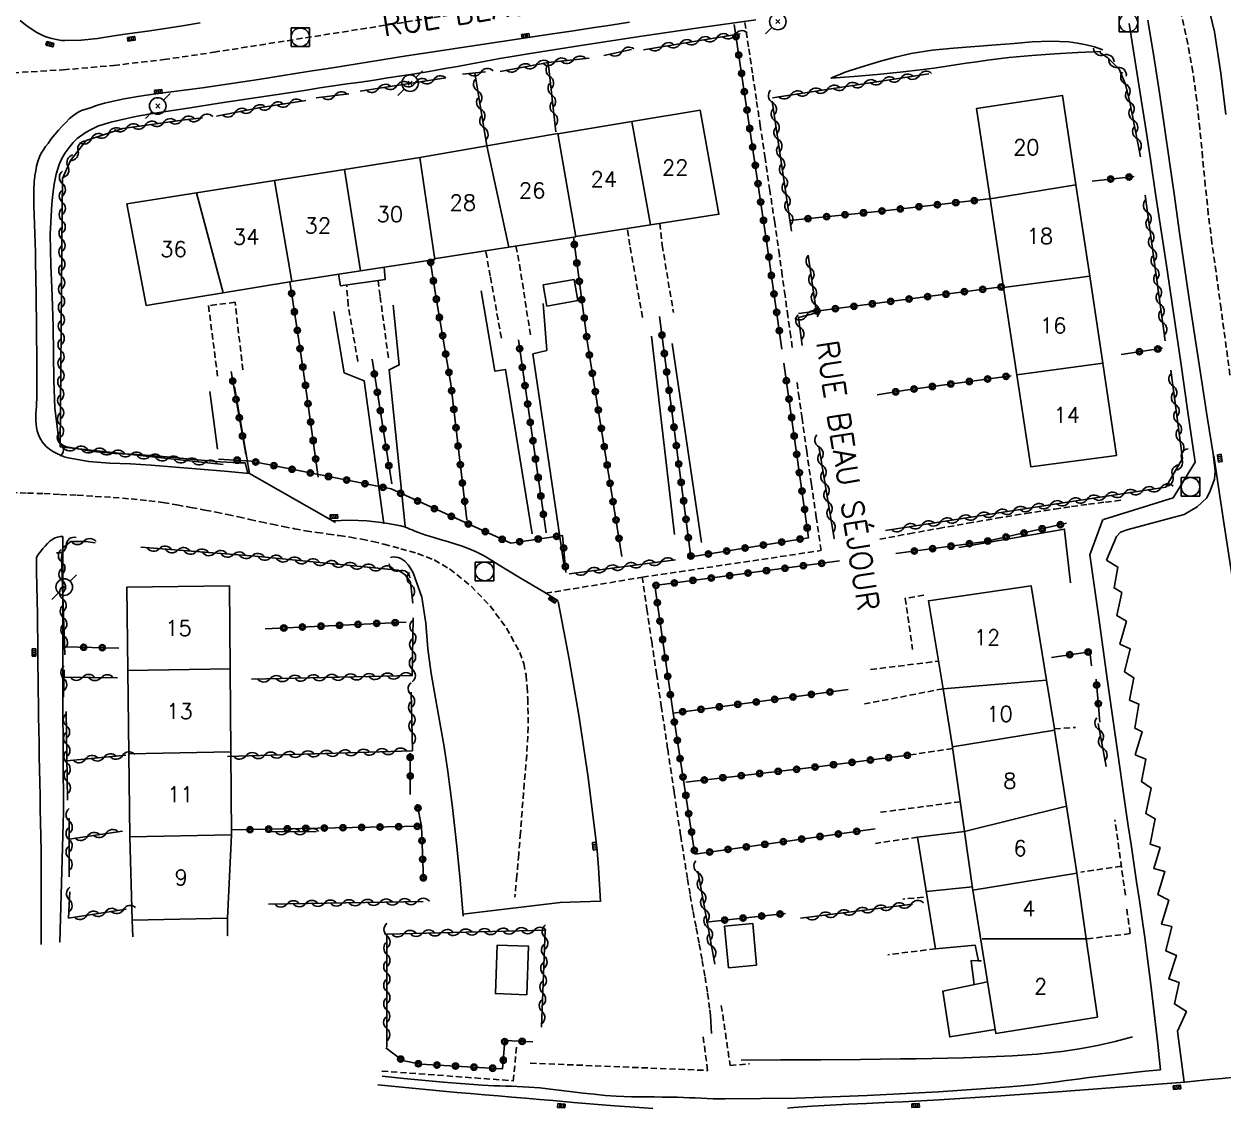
# Model space of a CAD drawing. Header units: millimetres. Extents: x 137000 to 138002, y 152999 to 154002.
# Drawn here: x 137753.2 to 137850, y 153848.6 to 153936.1 of the extents above; entities that cross this region are included whole.
import ezdxf
from ezdxf.enums import TextEntityAlignment as Align

# ---------------------------------------------------------------- set-up
doc = ezdxf.new("R2010")
doc.units = ezdxf.units.MM
doc.linetypes.add('DASHED', pattern=[0.75, 0.5, -0.25])
doc.layers.get('0').update_dxf_attribs({"linetype": 'CONTINUOUS'})
for name, color, linetype in [('W0001', 6, 'DASHED'), ('W0006', 2, 'CONTINUOUS'), ('W0008', 7, 'CONTINUOUS'), ('W0014', 7, 'CONTINUOUS'), ('W0017', 7, 'CONTINUOUS'), ('W0070', 7, 'DASHED'), ('W0101', 7, 'CONTINUOUS'), ('W0104', 1, 'CONTINUOUS'), ('W0112', 1, 'DASHED'), ('W0211', 2, 'CONTINUOUS'), ('W0214', 2, 'CONTINUOUS'), ('W0300', 7, 'CONTINUOUS'), ('W0310', 3, 'CONTINUOUS'), ('W0323', 7, 'CONTINUOUS'), ('W0401', 7, 'CONTINUOUS'), ('W0420', 7, 'CONTINUOUS'), ('W0473', 7, 'CONTINUOUS'), ('W0989', 7, 'CONTINUOUS'), ('W0991', 7, 'CONTINUOUS'), ('W1102', 7, 'CONTINUOUS')]:
    doc.layers.add(name, color=color, linetype=linetype)
doc.styles.get("Standard").update_dxf_attribs({"font": 'romans.shx', "width": 0.85})

# ---------------------------------------------------------------- blocks, each defined once
blk = doc.blocks.new('T473')
for p, q in [((0.500001, 0.500001), (1.000002, 1.000002)), ((-0.166667, 0.166667), (0.166667, -0.166667)), ((-0.166667, -0.166667), (0.166667, 0.166667)), ((-1.000002, -1.000002), (-0.500001, -0.500001))]:
    blk.add_line(p, q)
blk.add_ellipse((0, 0), major_axis=(0.471405, 0.471405), ratio=1, start_param=5.497787144, end_param=11.780972451)
blk = doc.blocks.new('T401')
for p, q in [((-0.3, 0.3), (0, 0.3)), ((-0.3, -0.25), (-0.3, 0.3)), ((-0.3, 0.15), (0, 0.15)), ((-0.3, 0), (0, 0)), ((0, 0.3), (0, -0.25)), ((-0.3, -0.15), (0, -0.15)), ((-0.3, -0.25), (-0.3, -0.3)), ((-0.3, -0.3), (0, -0.3)), ((0, -0.3), (0, -0.25))]:
    blk.add_line(p, q)
blk = doc.blocks.new('T420')
for p, q in [((0.75, 0.75), (-0.75, 0.75)), ((-0.75, 0.75), (-0.75, -0.75)), ((0.75, 0.75), (0.75, -0.75)), ((0.75, -0.75), (-0.75, -0.75))]:
    blk.add_line(p, q)
blk.add_ellipse((0, 0), major_axis=(-0.53, 0.53), ratio=1, start_param=3.926991, end_param=10.210176)
blk = doc.blocks.new('t310o')
at = {"color": 0, "linetype": 'Continuous'}
for centre, start, end in [((-0.5, 0.375), 216.8699, 323.1304), ((0.5, -0.375), 36.8699, 143.1303)]:
    blk.add_arc(centre, 0.625, start, end, dxfattribs=at)
blk = doc.blocks.new('t323o')
at = {"color": 0, "linetype": 'Continuous'}
for radius in [0.25, 0.15]:
    blk.add_circle((0, 0), radius, dxfattribs=at)

msp = doc.modelspace()

# ---------------------------------------------------------------- linework, layer by layer
at = {"layer": 'W0001'}
for points in [[(137752.264, 153932.173), (137756.339, 153932.411), (137760.406, 153932.767), (137764.461, 153933.24), (137768.501, 153933.83), (137791.491, 153937.458), (137792.052, 153937.471), (137792.609, 153937.53), (137793.161, 153937.619), (137793.709, 153937.723), (137794.258, 153937.826), (137794.811, 153937.912), (137795.37, 153937.966), (137795.932, 153937.972), (137808.735, 153940.395)], [(137850.564, 153907.763), (137849.846, 153913.112), (137849.112, 153918.454), (137848.816, 153920.744), (137848.573, 153923.041), (137848.356, 153925.339), (137848.137, 153927.637), (137847.885, 153929.94), (137847.57, 153932.237), (137847.166, 153934.522), (137846.648, 153936.784)], [(137752.11, 153898.274), (137753.451, 153898.238), (137754.792, 153898.19), (137756.133, 153898.13), (137757.473, 153898.058), (137758.921, 153897.974), (137760.368, 153897.883), (137761.815, 153897.77), (137763.258, 153897.619), (137764.396, 153897.464), (137765.529, 153897.28), (137766.658, 153897.078), (137767.786, 153896.868), (137768.693, 153896.692), (137769.598, 153896.506), (137770.501, 153896.313), (137771.403, 153896.116), (137772.305, 153895.918), (137773.208, 153895.724), (137774.113, 153895.536), (137775.019, 153895.357), (137775.92, 153895.197), (137776.825, 153895.057), (137777.731, 153894.929), (137778.637, 153894.802), (137779.543, 153894.666), (137780.447, 153894.511), (137781.347, 153894.327), (137782.238, 153894.107), (137783.593, 153893.747), (137784.958, 153893.355), (137786.296, 153892.838), (137787.54, 153892.12), (137789.273, 153890.725), (137790.818, 153889.122), (137792.141, 153887.33), (137793.215, 153885.377), (137793.538, 153884.471), (137793.714, 153883.528), (137793.8, 153882.582), (137793.856, 153881.646), (137793.893, 153879.361), (137793.769, 153877.078), (137793.572, 153874.805), (137793.392, 153872.538), (137793.268, 153870.803), (137793.129, 153869.069), (137792.976, 153867.336), (137792.808, 153865.604)]]:
    msp.add_lwpolyline(points, dxfattribs=at)
at = {"layer": 'W0006'}
msp.add_lwpolyline([(137846.876, 153850.675), (137846.334, 153854.774), (137847.052, 153856.384), (137846.071, 153856.983), (137846.449, 153858.727), (137845.625, 153859), (137846.242, 153860.904), (137845.393, 153861.265), (137845.869, 153863.235), (137845.041, 153863.422), (137845.63, 153865.357), (137844.73, 153865.836), (137845.315, 153867.684), (137844.403, 153867.933), (137844.922, 153869.611), (137844.127, 153869.883), (137844.521, 153871.944), (137843.762, 153872.358), (137844.199, 153874.416), (137843.417, 153874.947), (137843.769, 153876.75), (137842.92, 153877.111), (137843.477, 153878.961), (137842.885, 153879.251), (137843.215, 153881.199), (137842.451, 153881.527), (137842.803, 153883.329), (137842.047, 153883.801), (137842.517, 153885.656), (137841.67, 153886.045), (137842.198, 153887.897), (137841.44, 153888.34), (137841.824, 153890.199), (137841.207, 153890.577), (137841.495, 153892.267), (137840.6, 153892.833), (137841.39, 153894.728), (137841.726, 153895.087), (137842.343, 153895.287), (137846.855, 153896.506), (137847.926, 153897.116), (137848.686, 153897.857), (137848.975, 153898.421), (137849.311, 153899.357), (137849.374, 153900.019), (137849.203, 153901.405)], dxfattribs=at)
at = {"layer": 'W0008'}
for points in [[(137849.257, 153901.24), (137849.996, 153896.362), (137850.737, 153891.484)], [(137771.384, 153899.82), (137778.338, 153895.861)], [(137778.091, 153896.002), (137779.48, 153896.044), (137780.869, 153895.987), (137782.25, 153895.833), (137783.617, 153895.58), (137783.801, 153895.533), (137783.983, 153895.474), (137784.161, 153895.407), (137784.336, 153895.334), (137784.509, 153895.259), (137784.683, 153895.185), (137784.858, 153895.113), (137785.035, 153895.046), (137785.616, 153894.849), (137786.202, 153894.666), (137786.79, 153894.491), (137787.379, 153894.318), (137787.967, 153894.137), (137788.551, 153893.943), (137789.128, 153893.728), (137789.695, 153893.487), (137790.334, 153893.162), (137790.95, 153892.793), (137791.555, 153892.409), (137792.163, 153892.034), (137793.202, 153891.415), (137794.24, 153890.794), (137795.277, 153890.171), (137796.313, 153889.546)], [(137788.63, 153864.082), (137788.39, 153867.009), (137788.104, 153869.931), (137787.771, 153872.849), (137787.393, 153875.761), (137787.094, 153877.742), (137786.754, 153879.717), (137786.398, 153881.689), (137786.047, 153883.661), (137785.793, 153885.672), (137785.619, 153887.741), (137785.293, 153889.82), (137784.605, 153891.796), (137784.421, 153892.133), (137784.196, 153892.448), (137783.921, 153892.726), (137783.594, 153892.946), (137783.396, 153893.028), (137783.187, 153893.073), (137782.973, 153893.079), (137782.761, 153893.046)], [(137796.311, 153889.488), (137797.205, 153884.825), (137798.003, 153880.145), (137798.703, 153875.449), (137799.305, 153870.739), (137799.451, 153869.372), (137799.569, 153868.002), (137799.658, 153866.63), (137799.719, 153865.256)], [(137799.72, 153865.285), (137796.478, 153865.165), (137788.615, 153864.226)], [(137850.923, 153851.065), (137849.924, 153850.968), (137848.925, 153850.872), (137847.925, 153850.775), (137846.926, 153850.679)]]:
    msp.add_lwpolyline(points, dxfattribs=at)
at = {"layer": 'W0014'}
for points in [[(137850.24, 153928.816), (137849.83, 153932.145), (137849.312, 153935.469), (137848.53, 153938.737)], [(137767.401, 153936.197), (137765.986, 153935.969), (137764.569, 153935.75), (137763.151, 153935.54), (137761.731, 153935.345), (137760.427, 153935.156), (137759.118, 153934.957), (137757.798, 153934.809), (137756.471, 153934.774), (137756.202, 153934.792), (137755.936, 153934.83), (137755.672, 153934.883), (137755.411, 153934.944), (137755.23, 153934.991), (137755.05, 153935.044), (137754.873, 153935.107), (137754.701, 153935.182), (137754.212, 153935.439), (137753.74, 153935.727), (137753.287, 153936.044), (137752.855, 153936.389)], [(137771.35, 153899.829), (137769.372, 153899.995), (137767.394, 153900.161), (137765.416, 153900.329), (137763.438, 153900.498), (137761.769, 153900.598), (137760.085, 153900.658), (137758.398, 153900.784), (137756.735, 153901.08), (137756.425, 153901.171), (137756.123, 153901.286), (137755.83, 153901.422), (137755.546, 153901.574), (137755.39, 153901.668), (137755.239, 153901.77), (137755.095, 153901.883), (137754.961, 153902.008), (137754.804, 153902.178), (137754.66, 153902.359), (137754.531, 153902.553), (137754.422, 153902.758), (137754.321, 153903.012), (137754.247, 153903.275), (137754.194, 153903.543), (137754.158, 153903.812), (137754.136, 153904.098), (137754.13, 153904.384), (137754.137, 153904.67), (137754.153, 153904.955), (137754.174, 153905.239), (137754.193, 153905.523), (137754.209, 153905.807), (137754.216, 153906.092), (137754.22, 153908.803), (137754.195, 153911.513), (137754.154, 153914.223), (137754.11, 153916.933), (137754.093, 153917.689), (137754.069, 153918.444), (137754.04, 153919.199), (137754.011, 153919.954), (137753.986, 153920.71), (137753.97, 153921.466), (137753.967, 153922.223), (137753.981, 153922.979), (137753.985, 153923.091), (137753.99, 153923.203), (137753.996, 153923.314), (137754.004, 153923.426), (137754.013, 153923.538), (137754.025, 153923.649), (137754.039, 153923.76), (137754.055, 153923.871), (137754.119, 153924.254), (137754.192, 153924.637), (137754.288, 153925.016), (137754.421, 153925.384), (137754.565, 153925.675), (137754.737, 153925.951), (137754.923, 153926.215), (137755.112, 153926.475), (137755.38, 153926.836), (137755.657, 153927.189), (137755.947, 153927.532), (137756.252, 153927.862), (137756.552, 153928.171), (137756.861, 153928.474), (137757.192, 153928.757), (137757.552, 153929.002), (137757.806, 153929.127), (137758.074, 153929.222), (137758.345, 153929.3), (137758.612, 153929.382), (137758.961, 153929.496), (137759.311, 153929.609), (137759.663, 153929.712), (137760.02, 153929.801), (137761.273, 153930.06), (137762.532, 153930.282), (137763.796, 153930.476), (137765.063, 153930.648), (137766.329, 153930.81), (137767.596, 153930.972), (137768.862, 153931.142), (137770.125, 153931.327), (137772.116, 153931.637), (137774.106, 153931.951), (137776.096, 153932.267), (137778.086, 153932.585), (137780.076, 153932.903), (137782.066, 153933.219), (137784.056, 153933.532), (137786.047, 153933.841), (137787.295, 153934.032), (137788.543, 153934.221), (137789.791, 153934.408), (137791.04, 153934.594), (137792.289, 153934.78), (137793.537, 153934.966), (137794.786, 153935.153), (137796.034, 153935.341), (137797.542, 153935.567), (137799.05, 153935.792), (137800.557, 153936.021), (137802.063, 153936.262)], [(137812.273, 153936.455), (137807.673, 153935.812), (137803.078, 153935.139), (137798.487, 153934.438), (137793.9, 153933.707), (137792.754, 153933.516), (137791.609, 153933.316), (137790.466, 153933.111), (137789.322, 153932.903), (137788.179, 153932.695), (137787.036, 153932.49), (137785.891, 153932.29), (137784.745, 153932.099), (137783.651, 153931.924), (137782.556, 153931.755), (137781.46, 153931.591), (137780.364, 153931.43), (137779.268, 153931.27), (137778.172, 153931.11), (137777.076, 153930.948), (137775.98, 153930.784), (137773.635, 153930.43), (137771.289, 153930.077), (137768.944, 153929.718), (137766.602, 153929.345), (137765.171, 153929.124), (137763.737, 153928.911), (137762.306, 153928.668), (137760.888, 153928.359), (137760.305, 153928.212), (137759.723, 153928.052), (137759.149, 153927.857), (137758.596, 153927.609), (137758.205, 153927.39), (137757.831, 153927.141), (137757.479, 153926.861), (137757.155, 153926.548), (137756.809, 153926.142), (137756.501, 153925.706), (137756.235, 153925.244), (137756.015, 153924.757), (137755.764, 153923.982), (137755.601, 153923.185), (137755.497, 153922.382), (137755.42, 153921.58), (137755.299, 153919.106), (137755.331, 153916.629), (137755.436, 153914.157), (137755.528, 153911.692), (137755.563, 153909.509), (137755.583, 153907.319), (137755.675, 153905.125), (137755.924, 153902.945), (137755.945, 153902.771), (137755.967, 153902.588), (137756.018, 153902.404), (137756.119, 153902.242), (137756.3, 153902.097), (137756.514, 153902.008), (137756.732, 153901.957), (137756.941, 153901.911), (137758.709, 153901.588), (137760.503, 153901.434), (137762.295, 153901.346), (137764.072, 153901.221), (137765.315, 153901.103), (137766.559, 153900.983), (137767.803, 153900.87), (137769.048, 153900.773), (137769.545, 153900.74), (137770.042, 153900.713), (137770.539, 153900.69), (137771.036, 153900.672)], [(137847.745, 153900.739), (137847.168, 153904.758), (137846.585, 153908.776), (137845.997, 153912.793), (137845.402, 153916.809), (137844.984, 153919.605), (137844.561, 153922.401), (137844.134, 153925.196), (137843.704, 153927.991), (137843.387, 153930.031), (137843.067, 153932.07), (137842.745, 153934.109), (137842.419, 153936.147)], [(137843.924, 153936.414), (137843.976, 153936.092), (137844.437, 153933.323), (137844.871, 153930.55), (137845.284, 153927.773), (137845.681, 153924.995), (137846.072, 153922.215), (137846.463, 153919.436), (137846.862, 153916.658), (137847.274, 153913.882), (137847.755, 153910.721), (137848.242, 153907.561), (137848.732, 153904.401), (137849.228, 153901.242)], [(137845.977, 153897.853), (137847.745, 153900.739)], [(137771.036, 153900.672), (137771.249, 153899.838)], [(137840.339, 153896.094), (137845.977, 153897.853)], [(137839.259, 153893.26), (137840.31, 153896.096)], [(137754.172, 153893.027), (137754.292, 153893.217), (137754.421, 153893.401), (137754.557, 153893.579), (137754.7, 153893.752), (137754.877, 153893.959), (137755.06, 153894.167), (137755.261, 153894.36), (137755.491, 153894.52), (137755.684, 153894.614), (137755.887, 153894.682), (137756.097, 153894.724), (137756.311, 153894.739)], [(137756.311, 153894.739), (137756.302, 153890.339), (137756.302, 153885.939), (137756.31, 153881.54), (137756.326, 153877.14), (137756.352, 153872.496), (137756.352, 153872.496), (137756.058, 153861.982), (137756.058, 153861.982)], [(137754.559, 153861.791), (137754.554, 153869.357), (137754.51, 153871.656), (137754.491, 153872.723), (137754.47, 153873.789), (137754.449, 153874.855), (137754.427, 153875.922), (137754.406, 153876.988), (137754.385, 153878.055), (137754.366, 153879.121), (137754.349, 153880.188), (137754.335, 153881.222), (137754.323, 153882.255), (137754.312, 153883.289), (137754.303, 153884.322), (137754.293, 153885.356), (137754.283, 153886.39), (137754.271, 153887.423), (137754.257, 153888.457), (137754.239, 153889.6), (137754.219, 153890.742), (137754.196, 153891.885), (137754.172, 153893.027)], [(137844.95, 153851.678), (137844.707, 153853.97), (137844.447, 153856.26), (137844.171, 153858.548), (137843.88, 153860.834), (137843.678, 153862.339), (137843.466, 153863.843), (137843.248, 153865.346), (137843.024, 153866.848), (137842.799, 153868.35), (137842.573, 153869.852), (137842.351, 153871.354), (137842.133, 153872.857), (137841.406, 153877.957), (137840.685, 153883.057), (137839.969, 153888.158), (137839.259, 153893.26)], [(137782.109, 153851.153), (137783.848, 153850.978), (137787.019, 153850.68), (137790.194, 153850.434), (137790.662, 153850.406), (137791.131, 153850.386), (137791.599, 153850.37), (137792.068, 153850.356), (137792.537, 153850.342), (137793.005, 153850.325), (137793.474, 153850.303), (137793.942, 153850.273), (137794.824, 153850.198), (137795.705, 153850.107), (137796.584, 153850.004), (137797.462, 153849.895), (137798.341, 153849.788), (137799.22, 153849.69), (137800.102, 153849.605), (137800.985, 153849.54), (137801.605, 153849.509), (137802.226, 153849.489), (137802.847, 153849.479), (137803.468, 153849.475), (137804.088, 153849.473), (137804.709, 153849.471), (137805.329, 153849.465), (137805.95, 153849.452), (137806.43, 153849.436), (137806.909, 153849.416), (137807.388, 153849.393), (137807.867, 153849.369), (137808.347, 153849.347), (137808.826, 153849.33), (137809.306, 153849.318), (137809.786, 153849.315), (137815.533, 153849.39), (137821.277, 153849.579), (137827.017, 153849.877), (137832.75, 153850.281), (137833.671, 153850.363), (137834.591, 153850.459), (137835.51, 153850.566), (137836.428, 153850.682), (137837.345, 153850.802), (137838.261, 153850.921), (137839.179, 153851.036), (137840.097, 153851.145), (137841.31, 153851.282), (137842.523, 153851.416), (137843.736, 153851.548), (137844.95, 153851.678)], [(137803.957, 153848.536), (137802.496, 153848.639), (137800.848, 153848.764), (137799.2, 153848.899), (137797.553, 153849.04), (137795.906, 153849.179), (137794.795, 153849.272), (137793.683, 153849.365), (137792.572, 153849.459), (137791.46, 153849.553), (137790.349, 153849.648), (137789.238, 153849.742), (137788.126, 153849.836), (137788.126, 153849.836), (137788.126, 153849.836), (137781.751, 153850.466), (137781.751, 153850.466)], [(137846.926, 153850.679), (137841.969, 153850.288), (137837.01, 153849.92), (137832.05, 153849.574), (137827.088, 153849.251), (137825.622, 153849.165), (137824.155, 153849.09), (137822.687, 153849.021), (137821.22, 153848.955), (137819.752, 153848.886), (137818.285, 153848.81), (137816.819, 153848.723), (137815.353, 153848.62), (137814.844, 153848.576)]]:
    msp.add_lwpolyline(points, dxfattribs=at)
at = {"layer": 'W0017'}
for points in [[(137794.224, 153894.934), (137792.046, 153908.228), (137791.2, 153908.069), (137790.087, 153914.57)], [(137782.987, 153913.411), (137783.479, 153908.589), (137782.65, 153908.198), (137783.961, 153895.533)], [(137795.091, 153913.535), (137795.39, 153909.763), (137794.277, 153909.473), (137796.805, 153892.325)], [(137782.226, 153895.756), (137780.646, 153907.308), (137779.031, 153907.939), (137778.193, 153912.911)], [(137805.704, 153894.902), (137803.855, 153910.917)], [(137805.529, 153910.312), (137807.888, 153894.241)], [(137770.175, 153906.817), (137771.384, 153899.82)], [(137768.791, 153901.772), (137768.19, 153906.426)]]:
    msp.add_lwpolyline(points, dxfattribs=at)
at = {"layer": 'W0070'}
for points in [[(137815.211, 153910.004), (137815.092, 153910.87), (137814.866, 153912.518), (137814.639, 153914.166), (137814.409, 153915.814), (137814.175, 153917.461), (137813.796, 153920.068), (137813.41, 153922.673), (137813.021, 153925.279), (137812.633, 153927.884), (137812.318, 153930.01), (137812.002, 153932.135), (137811.686, 153934.261), (137811.37, 153936.386)], [(137817.549, 153893.599), (137817.157, 153896.268), (137816.769, 153898.937), (137816.384, 153901.607), (137816.004, 153904.278), (137815.772, 153905.925), (137815.568, 153907.402)], [(137822.275, 153894.514), (137822.275, 153894.514), (137822.275, 153894.514), (137824.661, 153894.957), (137827.05, 153895.388), (137829.385, 153895.799), (137831.722, 153896.201), (137834.062, 153896.586), (137836.405, 153896.949), (137837.77, 153897.147), (137839.136, 153897.333), (137840.504, 153897.508), (137841.874, 153897.671)], [(137803.125, 153891.443), (137817.509, 153893.591)], [(137795.294, 153890.142), (137803.125, 153891.443)], [(137803.098, 153891.474), (137803.48, 153888.868), (137803.864, 153886.262), (137804.25, 153883.656), (137804.639, 153881.051), (137805.159, 153877.555), (137805.677, 153874.059), (137806.205, 153870.564), (137806.754, 153867.073), (137806.976, 153865.754), (137807.213, 153864.437), (137807.459, 153863.122), (137807.706, 153861.808), (137807.947, 153860.491), (137808.173, 153859.172), (137808.377, 153857.848), (137808.552, 153856.521), (137808.603, 153856.044), (137808.642, 153855.566), (137808.67, 153855.087), (137808.685, 153854.607)]]:
    msp.add_lwpolyline(points, dxfattribs=at)
at = {"layer": 'W0101'}
for points in [[(137838.129, 153923.138), (137837.05, 153930.329), (137830.089, 153929.279), (137831.195, 153921.991)], [(137807.782, 153929.158), (137802.261, 153928.236)], [(137803.758, 153919.897), (137809.295, 153920.752), (137807.782, 153929.158)], [(137802.261, 153928.236), (137796.277, 153927.236)], [(137796.277, 153927.236), (137796.279, 153927.265), (137790.556, 153926.268)], [(137790.556, 153926.268), (137785.142, 153925.324)], [(137785.142, 153925.324), (137779.062, 153924.361)], [(137779.062, 153924.361), (137773.402, 153923.465)], [(137773.402, 153923.465), (137767.115, 153922.476)], [(137839.236, 153915.76), (137838.129, 153923.138)], [(137767.115, 153922.476), (137761.488, 153921.591), (137763.034, 153913.392), (137769.249, 153914.408)], [(137831.195, 153921.991), (137832.279, 153914.843)], [(137797.731, 153918.937), (137797.732, 153918.966), (137803.758, 153919.897)], [(137792.315, 153918.088), (137797.731, 153918.937)], [(137786.283, 153917.142), (137792.315, 153918.088)], [(137780.346, 153916.181), (137786.34, 153917.111), (137786.283, 153917.142)], [(137769.249, 153914.408), (137774.805, 153915.316), (137774.777, 153915.317)], [(137774.777, 153915.317), (137780.346, 153916.181)], [(137840.29, 153908.731), (137839.236, 153915.76)], [(137832.279, 153914.843), (137833.351, 153907.779)], [(137841.41, 153901.269), (137840.29, 153908.731)], [(137833.351, 153907.779), (137834.476, 153900.362), (137841.41, 153901.269)], [(137761.565, 153883.91), (137761.485, 153890.629), (137769.756, 153890.759), (137769.817, 153884.052)], [(137835.753, 153883.12), (137834.511, 153890.74), (137826.215, 153889.541), (137827.391, 153882.435)], [(137761.645, 153877.191), (137761.565, 153883.91)], [(137769.817, 153884.052), (137769.878, 153877.345)], [(137827.391, 153882.435), (137828.169, 153877.739), (137828.166, 153877.681)], [(137836.385, 153879.086), (137836.391, 153879.202), (137835.753, 153883.12)], [(137837.358, 153872.951), (137836.385, 153879.086)], [(137828.166, 153877.681), (137829.128, 153870.919)], [(137761.726, 153870.472), (137761.645, 153877.191)], [(137769.878, 153877.345), (137769.938, 153870.638)], [(137838.209, 153867.58), (137837.358, 153872.951)], [(137829.128, 153870.919), (137829.805, 153866.155), (137829.806, 153866.184)], [(137761.908, 153863.755), (137761.726, 153870.472)], [(137769.938, 153870.638), (137769.621, 153863.923)], [(137838.964, 153862.235), (137838.208, 153867.551), (137838.209, 153867.58)], [(137829.806, 153866.184), (137830.503, 153861.818)], [(137761.962, 153862.412), (137761.908, 153863.755)], [(137769.621, 153863.923), (137769.619, 153862.499), (137769.619, 153862.499)], [(137839.863, 153855.908), (137838.964, 153862.235)], [(137830.503, 153861.818), (137831.656, 153854.589), (137839.863, 153855.908)]]:
    msp.add_lwpolyline(points, dxfattribs=at)
at = {"layer": 'W0104'}
for points in [[(137778.575, 153915.906), (137778.729, 153914.972), (137782.338, 153915.482), (137782.247, 153916.476)], [(137829.914, 153858.538), (137829.662, 153860.482), (137830.47, 153860.469), (137830.267, 153860.451), (137829.986, 153861.736), (137826.792, 153861.437), (137825.333, 153870.44), (137829.128, 153870.919)], [(137829.764, 153866.441), (137826.04, 153866.077)], [(137831.605, 153854.91), (137827.932, 153854.316), (137827.369, 153858.015), (137830.991, 153858.759)]]:
    msp.add_lwpolyline(points, dxfattribs=at)
for points in [[(137797.606, 153915.493), (137795.098, 153915.043), (137795.404, 153913.34), (137797.912, 153913.79)], [(137812.339, 153860.12), (137812.02, 153863.488), (137809.756, 153863.274), (137810.075, 153859.906)], [(137793.782, 153857.726), (137793.924, 153861.649), (137791.387, 153861.741), (137791.245, 153857.818)]]:
    msp.add_lwpolyline(points, close=True, dxfattribs=at)
at = {"layer": 'W0112'}
for points in [[(137803.114, 153912.424), (137802.106, 153918.254), (137801.88, 153919.607)], [(137804.515, 153920.014), (137804.712, 153918.266), (137805.619, 153912.816)], [(137792.897, 153918.179), (137793.195, 153916.687), (137794.075, 153910.979)], [(137791.723, 153910.759), (137790.828, 153915.745), (137790.464, 153917.798)], [(137781.767, 153915.401), (137781.933, 153914.122), (137782.604, 153909.146)], [(137780.134, 153908.868), (137779.359, 153913.386), (137779.218, 153915.041)], [(137770.843, 153908.178), (137770.225, 153913.642), (137768.073, 153913.376), (137768.819, 153907.588)], [(137825.852, 153889.986), (137824.337, 153889.745), (137824.936, 153885.612)], [(137821.544, 153883.987), (137827.022, 153884.668)], [(137827.391, 153882.435), (137821.056, 153881.209)], [(137836.391, 153879.202), (137838.099, 153879.315)], [(137828.177, 153877.607), (137824.566, 153877.072)], [(137828.787, 153873.315), (137822.096, 153872.427)], [(137842.117, 153865.774), (137841.271, 153871.856)], [(137825.333, 153870.44), (137821.926, 153869.949)], [(137841.793, 153868.104), (137838.509, 153867.636)], [(137825.806, 153865.606), (137824.152, 153865.459)], [(137842.508, 153862.662), (137842.21, 153864.757)], [(137842.508, 153862.662), (137838.964, 153862.235)], [(137826.792, 153861.437), (137822.924, 153860.961)], [(137809.488, 153856.87), (137810.201, 153852.008), (137811.769, 153852.159)], [(137808.382, 153851.616), (137807.984, 153854.584)], [(137792.69, 153850.756), (137792.961, 153853.719)], [(137782.074, 153851.556), (137792.692, 153850.785)], [(137794.051, 153852.205), (137808.411, 153851.615)]]:
    msp.add_lwpolyline(points, dxfattribs=at)
at = {"layer": 'W0211'}
msp.add_lwpolyline([(137840.292, 153934.032), (137839.624, 153934.258), (137838.942, 153934.439), (137838.25, 153934.574), (137837.55, 153934.663), (137836.075, 153934.727), (137834.6, 153934.669), (137833.133, 153934.55), (137831.672, 153934.432), (137829.955, 153934.311), (137828.237, 153934.176), (137826.521, 153933.992), (137824.817, 153933.721), (137823.566, 153933.449), (137822.33, 153933.119), (137821.107, 153932.747), (137819.892, 153932.35), (137819.496, 153932.212), (137819.103, 153932.063), (137818.714, 153931.905), (137818.33, 153931.736)], dxfattribs=at)
at = {"layer": 'W0214'}
msp.add_lwpolyline([(137818.33, 153931.736), (137820.198, 153931.883), (137822.065, 153932.05), (137823.929, 153932.237), (137825.792, 153932.445), (137826.659, 153932.554), (137827.525, 153932.676), (137828.389, 153932.806), (137829.253, 153932.939), (137830.117, 153933.071), (137830.982, 153933.197), (137831.849, 153933.31), (137832.718, 153933.408), (137834.57, 153933.58), (137836.425, 153933.717), (137838.281, 153933.821), (137840.14, 153933.891)], dxfattribs=at)
at = {"layer": 'W0300'}
for points in [[(137828.665, 153893.845), (137837.207, 153895.336), (137837.203, 153895.25), (137837.679, 153890.978)], [(137842.704, 153854.318), (137841.289, 153853.949), (137839.862, 153853.63), (137838.425, 153853.361), (137836.98, 153853.142), (137835, 153852.928), (137833.012, 153852.797), (137831.024, 153852.713), (137829.037, 153852.637), (137827.765, 153852.597), (137826.492, 153852.575), (137825.219, 153852.563), (137823.947, 153852.549), (137820.731, 153852.512), (137817.515, 153852.482), (137814.299, 153852.46), (137811.083, 153852.445)]]:
    msp.add_lwpolyline(points, dxfattribs=at)
at = {"layer": 'W0310'}
for points in [[(137803.191, 153934.036), (137811, 153935.311)], [(137799.989, 153933.563), (137802.239, 153934.055)], [(137843.341, 153925.393), (137842.446, 153929.947), (137842.111, 153931.322), (137841.621, 153932.474), (137840.714, 153933.387), (137840.043, 153933.825)], [(137791.624, 153932.289), (137795.511, 153933.011), (137798.823, 153933.363)], [(137795.511, 153933.011), (137796.128, 153927.405)], [(137780.331, 153930.683), (137787.234, 153931.761)], [(137788.579, 153932.068), (137790.438, 153932.263)], [(137789.569, 153932.172), (137790.556, 153926.267)], [(137826.258, 153932.091), (137813.619, 153930.161)], [(137768.727, 153928.662), (137772.142, 153929.337), (137775.929, 153929.924)], [(137776.778, 153930.141), (137779.395, 153930.47)], [(137813.604, 153929.873), (137815.161, 153919.391)], [(137769.267, 153900.541), (137756.105, 153901.963), (137756.266, 153921.141), (137756.277, 153923.626), (137756.929, 153925.095), (137758.196, 153926.707), (137761.165, 153927.689), (137766.142, 153928.389), (137767.594, 153928.546)], [(137845.344, 153910.526), (137843.703, 153922.283)], [(137816.504, 153917.444), (137817.176, 153912.787), (137815.713, 153912.428), (137816.027, 153910.142)], [(137822.74, 153895.213), (137837.266, 153897.48), (137845.391, 153898.72), (137846.718, 153901.022), (137845.786, 153908.149)], [(137817.361, 153902.026), (137818.596, 153894.566), (137818.596, 153894.566)], [(137758.924, 153894.223), (137758.177, 153894.319), (137756.964, 153894.323), (137756.302, 153893.808), (137756.203, 153893.004), (137756.474, 153885.188)], [(137784.567, 153889.361), (137784.393, 153891.046), (137783.961, 153891.646), (137783.402, 153892.021), (137771.843, 153893.132), (137762.604, 153893.862)], [(137805.798, 153892.848), (137797.188, 153891.729)], [(137771.54, 153883.205), (137784.529, 153883.497), (137784.593, 153888.175)], [(137756.413, 153883.977), (137756.357, 153881.755)], [(137756.398, 153883.384), (137760.729, 153883.307)], [(137784.557, 153877.427), (137784.452, 153882.172)], [(137756.587, 153880.588), (137756.693, 153873.445)], [(137840.568, 153876.166), (137839.907, 153879.639)], [(137756.646, 153876.615), (137761.405, 153877.064)], [(137769.595, 153876.968), (137784.557, 153877.427)], [(137756.822, 153871.994), (137756.812, 153867.255)], [(137756.818, 153870.292), (137761.127, 153870.941)], [(137772.964, 153870.896), (137776.808, 153870.902)], [(137808.971, 153860.191), (137807.593, 153867.716)], [(137756.865, 153866.039), (137756.757, 153863.906)], [(137785.419, 153865.265), (137772.925, 153865.031)], [(137824.927, 153865.046), (137815.882, 153863.905)], [(137756.757, 153863.906), (137761.415, 153864.644)], [(137794.96, 153855.101), (137795.273, 153862.944), (137782.485, 153862.627), (137782.463, 153853.497)]]:
    msp.add_lwpolyline(points, dxfattribs=at)
at = {"layer": 'W0323'}
for points in [[(137810.53, 153936.085), (137813.173, 153918.381), (137814.378, 153909.864)], [(137842.836, 153923.801), (137839.436, 153923.425)], [(137831.331, 153922.012), (137822.38, 153921.011), (137815.001, 153920.247)], [(137797.543, 153918.908), (137798.681, 153910.351), (137801.461, 153893.103)], [(137785.979, 153917.055), (137786.482, 153913.82), (137787.644, 153907.057), (137788.93, 153896.069)], [(137774.643, 153915.29), (137775.343, 153910.746), (137775.86, 153907.281), (137776.94, 153899.511)], [(137815.729, 153912.735), (137832.107, 153914.887)], [(137814.539, 153908.722), (137816.532, 153894.631), (137807.033, 153893.081), (137804.493, 153912.484)], [(137795.337, 153895.04), (137793.096, 153910.614)], [(137845.119, 153909.929), (137841.77, 153909.434)], [(137782.869, 153898.971), (137781.287, 153909.05)], [(137771.082, 153901.369), (137769.897, 153908.047)], [(137832.883, 153907.708), (137824.357, 153906.546), (137822.086, 153906.16)], [(137796.934, 153891.829), (137796.653, 153894.819), (137792.489, 153894.193), (137782.812, 153898.567), (137771.513, 153900.824), (137768.892, 153900.987)], [(137823.576, 153893.357), (137830.857, 153894.323), (137837.375, 153895.796)], [(137805.587, 153880.474), (137804.121, 153890.776), (137819.031, 153892.754)], [(137784.044, 153887.826), (137772.66, 153887.27)], [(137760.82, 153885.724), (137756.491, 153885.828)], [(137839.373, 153884.288), (137839.258, 153885.421), (137836.143, 153884.973)], [(137821.912, 153871.131), (137807.36, 153869.086), (137805.587, 153880.474), (137819.727, 153882.373)], [(137840.067, 153879.745), (137839.751, 153883.2)], [(137784.362, 153873.894), (137784.359, 153877.246)], [(137824.566, 153877.072), (137817.237, 153876.129), (137806.628, 153874.905)], [(137785.27, 153871.329), (137784.929, 153873.113)], [(137785.427, 153867.016), (137785.27, 153871.329), (137769.935, 153871.041)], [(137814.658, 153864.291), (137808.265, 153863.59)], [(137782.402, 153853.443), (137783.737, 153852.421), (137785.195, 153852.116), (137791.823, 153851.756), (137791.996, 153854.03), (137794.273, 153853.914)]]:
    msp.add_lwpolyline(points, dxfattribs=at)
at = {"layer": 'W1102'}
for points in [[(137803.758, 153919.897), (137802.261, 153928.236)], [(137796.279, 153927.265), (137797.731, 153918.937)], [(137790.556, 153926.268), (137792.315, 153918.088)], [(137785.142, 153925.324), (137786.34, 153917.111)], [(137780.346, 153916.181), (137779.062, 153924.361)], [(137773.402, 153923.465), (137774.805, 153915.316)], [(137831.195, 153921.991), (137838.129, 153923.138)], [(137767.115, 153922.476), (137769.249, 153914.408)], [(137839.236, 153915.76), (137832.279, 153914.843)], [(137840.29, 153908.731), (137833.351, 153907.779)], [(137761.565, 153883.91), (137769.817, 153884.052)], [(137827.391, 153882.435), (137835.753, 153883.12)], [(137836.385, 153879.086), (137828.169, 153877.739)], [(137769.878, 153877.345), (137761.645, 153877.191)], [(137829.128, 153870.919), (137837.358, 153872.951)], [(137761.726, 153870.472), (137769.938, 153870.638)], [(137829.806, 153866.184), (137838.208, 153867.551)], [(137769.621, 153863.923), (137761.908, 153863.755)], [(137838.964, 153862.235), (137830.553, 153862.235)]]:
    msp.add_lwpolyline(points, dxfattribs=at)

# ---------------------------------------------------------------- block references
at = {"layer": 'W0310'}
for p, rotation in [((137810.593, 153935.245), 9.273039326535406), ((137804.671, 153934.278), 9.273039326535406), ((137806.152, 153934.519), 9.273039326535406), ((137807.632, 153934.761), 9.273039326535406), ((137809.113, 153935.003), 9.273039326535406), ((137801.454, 153933.883), 12.33453059152085), ((137840.375, 153933.608), 146.8652220528832), ((137793.099, 153932.563), 10.52261630686824), ((137794.574, 153932.837), 10.52261630686824), ((137796.054, 153933.069), 6.066633073826389), ((137795.636, 153931.878), 276.2807318719132), ((137797.546, 153933.227), 6.066633073826389), ((137841.486, 153932.61), 134.8111134992701), ((137784.777, 153931.377), 8.875848336816075), ((137786.259, 153931.609), 8.875848336816075), ((137790.071, 153932.224), 5.988148375998873), ((137789.814, 153930.705), 279.4890687326949), ((137822.516, 153931.52), 188.6821092553315), ((137823.999, 153931.746), 188.6821092553315), ((137825.481, 153931.972), 188.6821092553315), ((137842.124, 153931.267), 103.6925711054817), ((137781.813, 153930.914), 8.875848336816075), ((137783.295, 153931.146), 8.875848336816075), ((137795.8, 153930.387), 276.2807318719132), ((137813.618, 153929.777), 278.4489569458393), ((137815.102, 153930.387), 188.6821092553315), ((137816.585, 153930.614), 188.6821092553315), ((137818.067, 153930.84), 188.6821092553315), ((137819.55, 153931.067), 188.6821092553315), ((137821.033, 153931.293), 188.6821092553315), ((137842.473, 153929.809), 101.1186647888617), ((137773.149, 153929.493), 8.810954605348273), ((137774.631, 153929.723), 8.810954605348273), ((137778.266, 153930.328), 7.165431893189936), ((137790.061, 153929.226), 279.4890687326949), ((137795.964, 153928.896), 276.2807318719132), ((137767.422, 153928.527), 6.171229256585713), ((137770.199, 153928.953), 11.18081544285935), ((137771.67, 153929.244), 11.18081544285935), ((137813.839, 153928.293), 278.4489569458393), ((137842.762, 153928.337), 101.1186647888617), ((137760.038, 153927.316), 18.3016895904237), ((137761.475, 153927.733), 8.005963573513569), ((137762.96, 153927.942), 8.005963573513569), ((137764.446, 153928.15), 8.005963573513569), ((137765.931, 153928.359), 8.005963573513569), ((137790.309, 153927.746), 279.4890687326949), ((137843.052, 153926.865), 101.1186647888617), ((137758.614, 153926.845), 18.3016895904237), ((137814.059, 153926.81), 278.4489569458393), ((137757.541, 153925.874), 51.83335621849398), ((137814.279, 153925.326), 278.4489569458393), ((137756.722, 153924.629), 66.06646839473355), ((137756.275, 153923.224), 89.74637848767414), ((137814.5, 153923.842), 278.4489569458393), ((137814.72, 153922.358), 278.4489569458393), ((137756.269, 153921.724), 89.74637848767414), ((137756.258, 153920.224), 89.5190111688586), ((137814.941, 153920.875), 278.4489569458393), ((137843.893, 153920.925), 97.94580634374232), ((137844.1, 153919.44), 97.94580634374232), ((137756.246, 153918.724), 89.5190111688586), ((137756.233, 153917.224), 89.5190111688586), ((137844.307, 153917.954), 97.94580634374232), ((137816.65, 153916.435), 278.211040704532), ((137844.515, 153916.468), 97.94580634374232), ((137756.221, 153915.724), 89.5190111688586), ((137816.864, 153914.95), 278.211040704532), ((137844.722, 153914.983), 97.94580634374232), ((137756.208, 153914.224), 89.5190111688586), ((137817.078, 153913.466), 278.211040704532), ((137844.929, 153913.497), 97.94580634374232), ((137756.195, 153912.724), 89.5190111688586), ((137816.385, 153912.593), 193.7871730599414), ((137815.823, 153911.628), 277.8145505039979), ((137845.137, 153912.012), 97.94580634374232), ((137756.183, 153911.224), 89.5190111688586), ((137756.17, 153909.724), 89.5190111688586), ((137756.158, 153908.224), 89.5190111688586), ((137756.145, 153906.724), 89.5190111688586), ((137845.95, 153906.894), 97.45030986935024), ((137756.132, 153905.224), 89.5190111688586), ((137846.145, 153905.407), 97.45030986935024), ((137756.12, 153903.724), 89.5190111688586), ((137846.339, 153903.919), 97.45030986935024), ((137756.107, 153902.224), 89.5190111688586), ((137817.371, 153901.965), 279.400037441134), ((137846.534, 153902.432), 97.45030986935024), ((137757.336, 153901.83), 173.8337788885024), ((137758.828, 153901.669), 173.8337788885024), ((137760.319, 153901.508), 173.8337788885024), ((137846.679, 153900.954), 60.03847525145521), ((137761.81, 153901.347), 173.8337788885024), ((137763.302, 153901.185), 173.8337788885024), ((137764.793, 153901.024), 173.8337788885024), ((137766.284, 153900.863), 173.8337788885024), ((137767.776, 153900.702), 173.8337788885024), ((137817.616, 153900.485), 279.400037441134), ((137817.861, 153899.006), 279.400037441134), ((137845.93, 153899.655), 60.03847525145521), ((137843.492, 153898.43), 8.67726213995897), ((137844.975, 153898.656), 8.67726213995897), ((137818.106, 153897.526), 279.400037441134), ((137837.561, 153897.525), 8.67726213995897), ((137839.043, 153897.751), 8.67726213995897), ((137840.526, 153897.978), 8.67726213995897), ((137842.009, 153898.204), 8.67726213995897), ((137818.351, 153896.046), 279.400037441134), ((137831.632, 153896.601), 8.871110010150762), ((137833.114, 153896.832), 8.871110010150762), ((137834.596, 153897.063), 8.871110010150762), ((137836.078, 153897.295), 8.871110010150762), ((137825.704, 153895.675), 8.871110010150762), ((137827.186, 153895.907), 8.871110010150762), ((137828.668, 153896.138), 8.871110010150762), ((137830.15, 153896.369), 8.871110010150762), ((137824.222, 153895.444), 8.871110010150762), ((137756.593, 153894.035), 217.8809750535895), ((137757.994, 153894.32), 179.8110615925716), ((137764.099, 153893.744), 175.4822812636689), ((137756.214, 153892.683), 271.9857905048333), ((137765.595, 153893.626), 175.4822812636689), ((137767.09, 153893.508), 175.4822812636689), ((137768.585, 153893.389), 175.4822812636689), ((137770.081, 153893.271), 175.4822812636689), ((137771.576, 153893.153), 175.4822812636689), ((137773.07, 153893.014), 174.5098478018458), ((137774.563, 153892.871), 174.5098478018458), ((137776.056, 153892.727), 174.5098478018458), ((137804.625, 153892.696), 187.4049489290767), ((137756.266, 153891.184), 271.9857905048333), ((137777.549, 153892.584), 174.5098478018458), ((137779.042, 153892.44), 174.5098478018458), ((137780.535, 153892.297), 174.5098478018458), ((137782.028, 153892.153), 174.5098478018458), ((137783.502, 153891.954), 146.1446793452598), ((137798.675, 153891.922), 187.4049489290767), ((137800.163, 153892.116), 187.4049489290767), ((137801.65, 153892.309), 187.4049489290767), ((137803.138, 153892.502), 187.4049489290767), ((137784.414, 153890.84), 95.89569986382496), ((137756.318, 153889.685), 271.9857905048333), ((137756.37, 153888.186), 271.9857905048333), ((137756.422, 153886.687), 271.9857905048333), ((137784.577, 153887.004), 89.21618188710174), ((137784.556, 153885.505), 89.21618188710174), ((137784.536, 153884.005), 89.21618188710174), ((137756.395, 153883.255), 268.5563075663662), ((137757.898, 153883.357), 358.9814568744335), ((137759.398, 153883.331), 358.9814568744335), ((137773.04, 153883.239), 1.287824320566017), ((137774.539, 153883.272), 1.287824320566017), ((137776.039, 153883.306), 1.287824320566017), ((137777.538, 153883.34), 1.287824320566017), ((137779.038, 153883.374), 1.287824320566017), ((137780.538, 153883.407), 1.287824320566017), ((137782.037, 153883.441), 1.287824320566017), ((137783.537, 153883.475), 1.287824320566017), ((137784.457, 153881.926), 91.26766600021098), ((137784.491, 153880.426), 91.26766600021098), ((137756.604, 153879.444), 270.8501899578902), ((137784.524, 153878.927), 91.26766600021098), ((137840.007, 153879.113), 100.7759586429512), ((137756.626, 153877.945), 270.8501899578902), ((137840.288, 153877.64), 100.7759586429512), ((137778.591, 153877.244), 1.757152608919443), ((137780.09, 153877.29), 1.757152608919443), ((137781.589, 153877.336), 1.757152608919443), ((137783.089, 153877.382), 1.757152608919443), ((137756.648, 153876.445), 270.8501899578902), ((137758.139, 153876.756), 5.389762071322025), ((137759.633, 153876.897), 5.389762071322025), ((137761.126, 153877.038), 5.389762071322025), ((137771.094, 153877.014), 1.757152608919443), ((137772.594, 153877.06), 1.757152608919443), ((137774.093, 153877.106), 1.757152608919443), ((137775.592, 153877.152), 1.757152608919443), ((137777.091, 153877.198), 1.757152608919443), ((137756.671, 153874.945), 270.8501899578902), ((137756.821, 153871.755), 269.8790975008251), ((137756.818, 153870.255), 269.8790975008251), ((137758.301, 153870.515), 8.565223562133497), ((137759.785, 153870.739), 8.565223562133497), ((137774.464, 153870.898), 0.08943142496123391), ((137775.964, 153870.901), 0.08943142496123391), ((137756.815, 153868.755), 269.8790975008251), ((137807.62, 153867.568), 100.3771938153125), ((137807.89, 153866.093), 100.3771938153125), ((137756.833, 153865.404), 267.1014232013006), ((137761.202, 153864.61), 9.002943176185145), ((137774.425, 153865.059), 181.0729666318867), ((137775.924, 153865.087), 181.0729666318867), ((137777.424, 153865.115), 181.0729666318867), ((137778.924, 153865.143), 181.0729666318867), ((137780.424, 153865.171), 181.0729666318867), ((137781.923, 153865.2), 181.0729666318867), ((137783.423, 153865.228), 181.0729666318867), ((137784.923, 153865.256), 181.0729666318867), ((137808.16, 153864.617), 100.3771938153125), ((137821.835, 153864.656), 187.1897167976118), ((137823.323, 153864.844), 187.1897167976118), ((137824.811, 153865.031), 187.1897167976118), ((137758.239, 153864.141), 9.002943176185145), ((137759.72, 153864.375), 9.002943176185145), ((137808.431, 153863.142), 100.3771938153125), ((137817.37, 153864.093), 187.1897167976118), ((137818.858, 153864.28), 187.1897167976118), ((137820.347, 153864.468), 187.1897167976118), ((137782.485, 153862.497), 269.8619381479207), ((137785.354, 153862.698), 181.4200065069054), ((137786.854, 153862.735), 181.4200065069054), ((137788.353, 153862.772), 181.4200065069054), ((137789.853, 153862.81), 181.4200065069054), ((137791.352, 153862.847), 181.4200065069054), ((137792.852, 153862.884), 181.4200065069054), ((137794.351, 153862.921), 181.4200065069054), ((137795.25, 153862.366), 87.71464141893574), ((137783.855, 153862.661), 181.4200065069054), ((137808.701, 153861.666), 100.3771938153125), ((137782.481, 153860.997), 269.8619381479207), ((137795.19, 153860.868), 87.71464141893574), ((137782.477, 153859.497), 269.8619381479207), ((137795.13, 153859.369), 87.71464141893574), ((137782.474, 153857.997), 269.8619381479207), ((137795.071, 153857.87), 87.71464141893574), ((137782.47, 153856.497), 269.8619381479207), ((137795.011, 153856.371), 87.71464141893574), ((137782.467, 153854.997), 269.8619381479207)]:
    msp.add_blockref('t310o', p, dxfattribs=dict(at, rotation=rotation))
at = {"layer": 'W0323'}
for p, rotation in [((137810.678, 153935.094), 278.4908811482574), ((137810.899, 153933.611), 278.4908811482574), ((137811.121, 153932.127), 278.4908811482574), ((137811.342, 153930.644), 278.4908811482574), ((137811.564, 153929.16), 278.4908811482574), ((137811.785, 153927.677), 278.4908811482574), ((137812.007, 153926.193), 278.4908811482574), ((137812.228, 153924.709), 278.4908811482574), ((137842.418, 153923.755), 186.3105968213708), ((137812.45, 153923.226), 278.4908811482574), ((137840.927, 153923.59), 186.3105968213708), ((137829.915, 153921.854), 186.380936653291), ((137812.671, 153921.742), 278.4908811482574), ((137820.969, 153920.865), 185.9111744256718), ((137822.461, 153921.02), 186.380936653291), ((137823.952, 153921.187), 186.380936653291), ((137825.442, 153921.353), 186.380936653291), ((137826.933, 153921.52), 186.380936653291), ((137828.424, 153921.687), 186.380936653291), ((137812.893, 153920.259), 278.4908811482574), ((137816.493, 153920.401), 185.9111744256718), ((137817.985, 153920.556), 185.9111744256718), ((137819.477, 153920.71), 185.9111744256718), ((137797.622, 153918.31), 277.5753446248176), ((137813.114, 153918.775), 278.4908811482574), ((137813.327, 153917.29), 278.0500412082221), ((137786.01, 153916.858), 278.8379716818014), ((137797.82, 153916.823), 277.5753446248176), ((137786.24, 153915.376), 278.8379716818014), ((137798.018, 153915.337), 277.5753446248176), ((137813.537, 153915.805), 278.0500412082221), ((137774.787, 153914.355), 278.7575319763528), ((137813.747, 153914.32), 278.0500412082221), ((137826.14, 153914.103), 7.485540989612362), ((137827.627, 153914.298), 7.485540989612362), ((137829.114, 153914.494), 7.485540989612362), ((137830.601, 153914.689), 7.485540989612362), ((137832.088, 153914.885), 7.485540989612362), ((137786.47, 153913.894), 278.8379716818014), ((137798.216, 153913.85), 277.5753446248176), ((137818.703, 153913.126), 7.485540989612362), ((137820.191, 153913.321), 7.485540989612362), ((137821.678, 153913.517), 7.485540989612362), ((137823.165, 153913.712), 7.485540989612362), ((137824.652, 153913.907), 7.485540989612362), ((137775.015, 153912.873), 278.7575319763528), ((137786.723, 153912.415), 279.749210512912), ((137798.413, 153912.363), 277.5753446248176), ((137813.957, 153912.835), 278.0500412082221), ((137817.216, 153912.93), 7.485540989612362), ((137775.244, 153911.39), 278.7575319763528), ((137814.167, 153911.35), 278.0500412082221), ((137786.977, 153910.937), 279.749210512912), ((137798.611, 153910.876), 277.5753446248176), ((137804.688, 153910.997), 97.45804313663953), ((137775.468, 153909.907), 278.4862882242634), ((137787.231, 153909.459), 279.749210512912), ((137793.201, 153909.887), 98.18829468792494), ((137798.835, 153909.393), 279.1560805091643), ((137804.882, 153909.509), 97.45804313663953), ((137843.254, 153909.653), 188.4077470361636), ((137844.738, 153909.873), 188.4077470361636), ((137775.69, 153908.424), 278.4862882242634), ((137793.414, 153908.402), 98.18829468792494), ((137770.034, 153907.277), 100.0622997134746), ((137781.473, 153907.862), 98.92036624050132), ((137787.485, 153907.98), 279.749210512912), ((137799.074, 153907.912), 279.1560805091643), ((137805.077, 153908.022), 97.45804313663953), ((137814.739, 153907.312), 278.0500412081198), ((137829.506, 153907.248), 187.7609676027619), ((137830.993, 153907.45), 187.7609676027619), ((137832.479, 153907.653), 187.7609676027619), ((137775.907, 153906.94), 277.9131912993939), ((137781.706, 153906.38), 98.92036624050132), ((137787.709, 153906.498), 276.6753446122231), ((137793.628, 153906.918), 98.18829468792494), ((137799.313, 153906.431), 279.1560805091643), ((137805.272, 153906.535), 97.45804313663953), ((137823.565, 153906.412), 189.6403109108184), ((137825.048, 153906.64), 187.7609676027619), ((137826.534, 153906.843), 187.7609676027619), ((137828.02, 153907.045), 187.7609676027619), ((137770.296, 153905.8), 100.0622997134746), ((137776.114, 153905.454), 277.9131912993939), ((137793.842, 153905.433), 98.18829468792494), ((137814.949, 153905.826), 278.0500412081198), ((137770.558, 153904.323), 100.0622997134746), ((137781.939, 153904.898), 98.92036624050132), ((137787.884, 153905.008), 276.6753446122231), ((137799.552, 153904.95), 279.1560805091643), ((137805.467, 153905.047), 97.45804313663953), ((137815.159, 153904.341), 278.0500412081198), ((137776.32, 153903.968), 277.9131912993939), ((137782.171, 153903.417), 98.92036624050132), ((137788.058, 153903.518), 276.6753446122231), ((137794.055, 153903.948), 98.18829468792494), ((137799.79, 153903.469), 279.1560805091643), ((137805.661, 153903.56), 97.45804313663953), ((137770.82, 153902.846), 100.0622997134746), ((137776.527, 153902.482), 277.9131912993939), ((137794.269, 153902.464), 98.18829468792494), ((137815.369, 153902.856), 278.0500412081198), ((137782.404, 153901.935), 98.92036624050132), ((137788.233, 153902.028), 276.6753446122231), ((137800.029, 153901.988), 279.1560805091643), ((137805.856, 153902.073), 97.45804313663953), ((137770.389, 153900.894), 176.4413583281631), ((137771.88, 153900.751), 168.7037205233713), ((137773.351, 153900.457), 168.7037205233713), ((137776.733, 153900.997), 277.9131912993939), ((137782.636, 153900.453), 98.92036624050132), ((137788.407, 153900.538), 276.6753446122231), ((137794.482, 153900.979), 98.18829468792494), ((137800.268, 153900.507), 279.1560805091643), ((137806.051, 153900.586), 97.45804313663953), ((137815.579, 153901.371), 278.0500412081198), ((137774.822, 153900.163), 168.7037205233713), ((137776.293, 153899.869), 168.7037205233713), ((137777.763, 153899.575), 168.7037205233713), ((137794.696, 153899.494), 98.18829468792494), ((137815.789, 153899.886), 278.0500412081198), ((137779.234, 153899.282), 168.7037205233713), ((137780.705, 153898.988), 168.7037205233713), ((137782.176, 153898.694), 168.7037205233713), ((137788.581, 153899.049), 276.6753446122231), ((137800.506, 153899.027), 279.1560805091643), ((137806.245, 153899.098), 97.45804313663953), ((137783.588, 153898.216), 155.6770512683115), ((137784.955, 153897.598), 155.6770512683115), ((137788.756, 153897.559), 276.6753446122231), ((137794.91, 153898.009), 98.18829468792494), ((137800.745, 153897.546), 279.1560805091643), ((137806.44, 153897.611), 97.45804313663953), ((137815.999, 153898.4), 278.0500412081198), ((137786.322, 153896.981), 155.6770512683115), ((137816.209, 153896.915), 278.0500412081198), ((137787.689, 153896.363), 155.6770512683115), ((137789.056, 153895.745), 155.6770512683115), ((137795.123, 153896.525), 98.18829468792494), ((137800.984, 153896.065), 279.1560805091643), ((137806.635, 153896.124), 97.45804313663953), ((137836.861, 153895.68), 12.73433804543175), ((137790.422, 153895.127), 155.6770512683115), ((137796.18, 153894.748), 188.5496044948215), ((137816.419, 153895.43), 278.0500412081198), ((137832.471, 153894.688), 12.73433804543175), ((137833.934, 153895.018), 12.73433804543175), ((137835.398, 153895.349), 12.73433804543175), ((137791.789, 153894.509), 155.6770512683115), ((137793.213, 153894.302), 188.5496044948215), ((137794.696, 153894.525), 188.5496044948215), ((137796.749, 153893.802), 95.36888418068403), ((137801.222, 153894.584), 279.1560805091643), ((137806.829, 153894.636), 97.45804313663953), ((137811.407, 153893.795), 189.2675658501625), ((137812.887, 153894.036), 189.2675658501625), ((137814.367, 153894.278), 189.2675658501625), ((137815.848, 153894.519), 189.2675658501625), ((137826.55, 153893.752), 7.557160652260714), ((137828.037, 153893.949), 7.557160652260714), ((137829.524, 153894.146), 7.557160652260714), ((137831.008, 153894.357), 12.73433804543175), ((137807.024, 153893.149), 97.45804313663953), ((137808.446, 153893.312), 189.2675658501625), ((137809.926, 153893.553), 189.2675658501625), ((137825.063, 153893.554), 7.557160652260714), ((137796.889, 153892.309), 95.36888418068403), ((137811.649, 153891.775), 7.557160652220167), ((137813.136, 153891.972), 7.557160652220167), ((137814.623, 153892.169), 7.557160652220167), ((137816.11, 153892.367), 7.557160652220167), ((137817.597, 153892.564), 7.557160652220167), ((137804.214, 153890.788), 7.557160652220167), ((137805.701, 153890.986), 7.557160652220167), ((137807.188, 153891.183), 7.557160652220167), ((137808.675, 153891.38), 7.557160652220167), ((137810.162, 153891.577), 7.557160652220167), ((137804.319, 153889.384), 98.09895488253477), ((137804.53, 153887.899), 98.09895488253477), ((137774.158, 153887.343), 182.7961313734684), ((137775.656, 153887.416), 182.7961313734684), ((137777.155, 153887.49), 182.7961313734684), ((137778.653, 153887.563), 182.7961313734684), ((137780.151, 153887.636), 182.7961313734684), ((137781.649, 153887.709), 182.7961313734684), ((137783.147, 153887.782), 182.7961313734684), ((137804.742, 153886.414), 98.09895488253477), ((137757.991, 153885.792), 178.6237895371525), ((137759.49, 153885.756), 178.6237895371525), ((137837.628, 153885.187), 188.1841719634097), ((137839.112, 153885.4), 188.1841719634097), ((137804.953, 153884.929), 98.09895488253477), ((137805.164, 153883.444), 98.09895488253477), ((137818.253, 153882.175), 7.64904698174602), ((137839.794, 153882.733), 95.22582712963533), ((137805.376, 153881.959), 98.09895488253477), ((137810.82, 153881.177), 7.64904698174602), ((137812.306, 153881.376), 7.64904698174602), ((137813.793, 153881.576), 7.64904698174602), ((137815.28, 153881.776), 7.64904698174602), ((137816.766, 153881.975), 7.64904698174602), ((137839.93, 153881.239), 95.22582712963533), ((137806.36, 153880.578), 7.64904698174602), ((137807.847, 153880.777), 7.64904698174602), ((137809.333, 153880.977), 7.64904698174602), ((137805.698, 153879.762), 98.84934671330727), ((137805.929, 153878.28), 98.84934671330727), ((137784.359, 153876.894), 90.05127902520012), ((137806.159, 153876.798), 98.84934671330727), ((137818.547, 153876.298), 187.3317899807251), ((137820.035, 153876.489), 187.3317899807251), ((137821.522, 153876.68), 187.3317899807251), ((137823.01, 153876.872), 187.3317899807251), ((137824.498, 153877.063), 187.3317899807251), ((137784.361, 153875.394), 90.05127902520012), ((137806.39, 153875.316), 98.84934671330727), ((137811.098, 153875.421), 186.5813296867813), ((137812.588, 153875.593), 186.5813296867813), ((137814.079, 153875.765), 186.5813296867813), ((137815.569, 153875.937), 186.5813296867813), ((137817.059, 153876.108), 186.5813296867813), ((137808.118, 153875.077), 186.5813296867813), ((137809.608, 153875.249), 186.5813296867813), ((137806.621, 153873.834), 98.84934671330727), ((137784.988, 153872.802), 100.8211886234484), ((137806.852, 153872.352), 98.84934671330727), ((137771.435, 153871.069), 181.0759207608478), ((137772.934, 153871.097), 181.0759207608478), ((137774.434, 153871.125), 181.0759207608478), ((137775.934, 153871.154), 181.0759207608478), ((137777.434, 153871.182), 181.0759207608478), ((137778.933, 153871.21), 181.0759207608478), ((137780.433, 153871.238), 181.0759207608478), ((137781.933, 153871.266), 181.0759207608478), ((137783.433, 153871.294), 181.0759207608478), ((137784.932, 153871.323), 181.0759207608478), ((137807.082, 153870.87), 98.84934671330727), ((137817.456, 153870.505), 187.9994199666305), ((137818.941, 153870.714), 187.9994199666305), ((137820.427, 153870.922), 187.9994199666305), ((137785.312, 153870.167), 92.08473622322211), ((137811.514, 153869.67), 187.9994199666305), ((137813, 153869.879), 187.9994199666305), ((137814.485, 153870.087), 187.9994199666305), ((137815.97, 153870.296), 187.9994199666305), ((137785.367, 153868.668), 92.08473622322211), ((137807.313, 153869.387), 98.84934671330727), ((137808.543, 153869.252), 187.9994199666305), ((137810.029, 153869.461), 187.9994199666305), ((137785.421, 153867.169), 92.08473622322211), ((137809.756, 153863.753), 186.2575508217701), ((137811.247, 153863.917), 186.2575508217701), ((137812.738, 153864.08), 186.2575508217701), ((137814.229, 153864.244), 186.2575508217701), ((137791.989, 153853.941), 85.64946663569931), ((137793.405, 153853.958), 357.0836321446043), ((137783.593, 153852.531), 322.5643879639913), ((137785.028, 153852.151), 348.1846405806647), ((137791.875, 153852.445), 85.64946663569931), ((137786.522, 153852.044), 356.8910330555972), ((137788.02, 153851.963), 356.8910330555972), ((137789.518, 153851.881), 356.8910330555972), ((137791.016, 153851.8), 356.8910330555972)]:
    msp.add_blockref('t323o', p, dxfattribs=dict(at, rotation=rotation))
at = {"layer": 'W0401'}
for p, rotation in [((137755.299, 153934.623), 75.92770592826403), ((137761.816, 153935.065), 97.54741299113213), ((137793.69, 153935.012), 278.4954345965079), ((137764.045, 153930.498), 277.9726109363001), ((137849.593, 153901.029), 188.6049405149925), ((137778.211, 153896.189), 273.3620215106772), ((137795.786, 153889.511), 238.8670458623091), ((137754.124, 153885.362), 0.5381269264142956), ((137799.106, 153869.714), 185.8160240127146), ((137846.274, 153850.4), 94.60051421335179), ((137796.588, 153848.91), 85.17982553644995), ((137825.167, 153848.928), 93.02451636426301)]:
    msp.add_blockref('T401', p, dxfattribs=dict(at, rotation=rotation))
at = {"layer": 'W0420'}
for p in [(137842.363, 153936.222), (137775.489, 153935.042), (137847.379, 153898.737), (137790.366, 153891.91)]:
    msp.add_blockref('T420', p, dxfattribs=at)
at = {"layer": 'W0473'}
for p in [(137814.052, 153936.312), (137784.354, 153931.333), (137763.975, 153929.495), (137756.424, 153890.645)]:
    msp.add_blockref('T473', p, dxfattribs=at)

# ---------------------------------------------------------------- texts
at = {"layer": 'W0989'}
for rotation, p in [(9.0081, (137782.265, 153935.103)), (278.8299, (137817.156, 153910.412))]:
    msp.add_text('RUE BEAU SÉJOUR   ', height=1.75, rotation=rotation, dxfattribs=at).set_placement(p)
at = {"layer": 'W0991'}
for s, p in [('20', (137834.119, 153926.16)), ('22', (137805.771, 153924.527)), ('24', (137800.008, 153923.586)), ('26', (137794.204, 153922.676)), ('28', (137788.606, 153921.689)), ('30', (137782.719, 153920.752)), ('32', (137776.899, 153919.839)), ('34', (137771.116, 153918.936)), ('18', (137835.201, 153918.99)), ('36', (137765.247, 153917.934)), ('16', (137836.29, 153911.769)), ('14', (137837.38, 153904.546)), ('15', (137765.656, 153887.334)), ('12', (137830.946, 153886.588)), ('13', (137765.726, 153880.622)), ('10', (137831.962, 153880.401)), ('8', (137832.79, 153875.002)), ('11', (137765.797, 153873.908)), ('6', (137833.609, 153869.553)), ('9', (137765.867, 153867.196)), ('4', (137834.328, 153864.699)), ('2', (137835.277, 153858.412))]:
    msp.add_text(s, height=1.25, dxfattribs=at).set_placement(p, align=Align.MIDDLE_CENTER)

doc.saveas('drawing.dxf')
